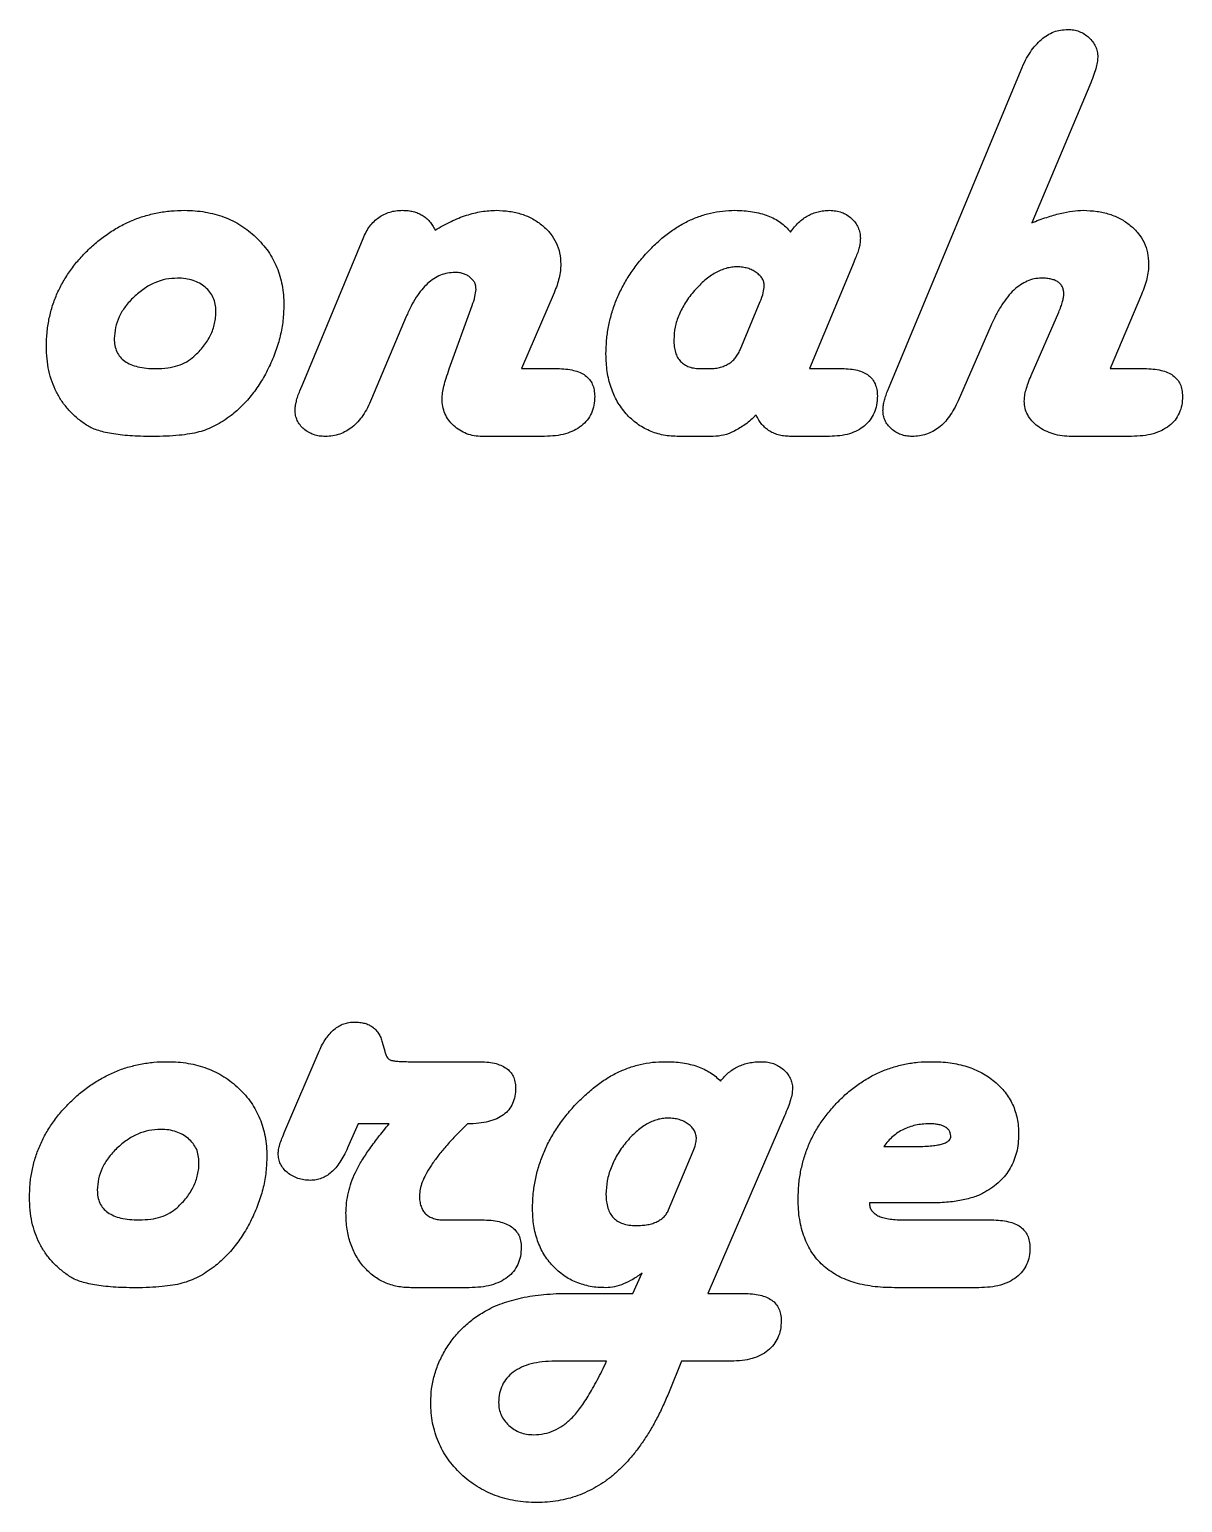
# Model space of a CAD drawing. Header units: millimetres. Extents: x -152 to 152, y -48 to 197.
# Drawn here: x -111.22 to -97.24, y 0.83 to 18.68 of the extents above; entities that cross this region are included whole.
import ezdxf

# ---------------------------------------------------------------- set-up
doc = ezdxf.new("R2010")
doc.units = ezdxf.units.MM

msp = doc.modelspace()

# ---------------------------------------------------------------- linework, layer by layer
at = {"color": 7, "linetype": 'Continuous', "lineweight": 25}
for p, q in [((-100.779, 14.394), (-99.199, 18.193)), ((-98.366, 18.007), (-99.07, 16.339)), ((-107.899, 14.397), (-107.172, 16.148)), ((-101.205, 15.915), (-101.244, 15.82)), ((-101.244, 15.82), (-101.765, 14.572)), ((-104.857, 15.491), (-105.254, 14.572)), ((-102.604, 14.799), (-102.36, 15.385)), ((-97.74, 15.468), (-98.12, 14.572)), ((-106.65, 15.202), (-107.069, 14.205)), ((-106.128, 14.569), (-105.851, 15.337)), ((-99.077, 14.488), (-98.743, 15.255)), ((-99.564, 15.092), (-99.962, 14.183)), ((-105.254, 14.572), (-104.821, 14.572)), ((-103.076, 14.572), (-102.985, 14.572)), ((-101.765, 14.572), (-101.367, 14.572)), ((-98.12, 14.572), (-97.705, 14.572)), ((-107.938, 14.302), (-107.899, 14.397)), ((-100.818, 14.299), (-100.779, 14.394)), ((-104.973, 13.75), (-105.727, 13.75)), ((-102.932, 13.75), (-103.343, 13.75)), ((-101.522, 13.75), (-101.985, 13.75)), ((-97.86, 13.75), (-98.586, 13.75)), ((-108.12, 5.333), (-107.704, 6.303)), ((-106.94, 6.409), (-106.91, 6.301)), ((-106.626, 6.174), (-105.781, 6.174)), ((-107.233, 5.421), (-107.36, 5.128)), ((-106.857, 5.421), (-107.233, 5.421)), ((-105.907, 5.421), (-105.945, 5.386)), ((-102.065, 5.516), (-102.995, 3.366)), ((-103.47, 4.379), (-103.171, 5.09)), ((-100.863, 5.147), (-100.465, 5.147)), ((-100.314, 4.462), (-101.037, 4.462)), ((-106.19, 4.257), (-105.734, 4.257)), ((-100.628, 4.257), (-99.555, 4.257)), ((-103.902, 3.366), (-103.789, 3.615)), ((-105.886, 3.435), (-106.594, 3.435)), ((-99.711, 3.435), (-100.733, 3.435)), ((-104.678, 3.366), (-103.902, 3.366)), ((-102.995, 3.366), (-102.562, 3.366)), ((-104.223, 2.544), (-104.848, 2.544)), ((-103.313, 2.544), (-103.464, 2.175)), ((-102.714, 2.544), (-103.313, 2.544))]:
    msp.add_line(p, q, dxfattribs=at)
for points, knots in [([(-99.199, 18.193), (-99.182, 18.232), (-99.149, 18.306), (-99.09, 18.406), (-99.026, 18.49), (-98.957, 18.56), (-98.883, 18.615), (-98.805, 18.654), (-98.72, 18.677), (-98.662, 18.68), (-98.633, 18.681)], [0, 0, 0, 0, 0.1589629, 0.3043863, 0.4368362, 0.5586564, 0.6722584, 0.7818097, 0.8892319, 1, 1, 1, 1]), ([(-98.633, 18.681), (-98.609, 18.68), (-98.562, 18.678), (-98.494, 18.659), (-98.431, 18.628), (-98.376, 18.584), (-98.329, 18.534), (-98.295, 18.476), (-98.273, 18.413), (-98.271, 18.369), (-98.27, 18.346)], [0, 0, 0, 0, 0.131411, 0.257001, 0.38368, 0.511842, 0.639047, 0.758995, 0.87637, 1, 1, 1, 1]), ([(-98.27, 18.346), (-98.272, 18.325), (-98.276, 18.277), (-98.293, 18.198), (-98.326, 18.107), (-98.352, 18.042), (-98.366, 18.007)], [0, 0, 0, 0, 0.182037, 0.407647, 0.678776, 1, 1, 1, 1]), ([(-111.01, 14.844), (-111.009, 14.898), (-111.006, 15.007), (-110.981, 15.166), (-110.943, 15.32), (-110.888, 15.468), (-110.818, 15.611), (-110.732, 15.747), (-110.631, 15.879), (-110.515, 16.002), (-110.389, 16.116), (-110.256, 16.216), (-110.116, 16.299), (-109.972, 16.37), (-109.821, 16.424), (-109.664, 16.461), (-109.503, 16.486), (-109.393, 16.488), (-109.337, 16.49)], [0, 0, 0, 0, 0.062987, 0.124928, 0.185572, 0.245691, 0.30657, 0.368298, 0.431636, 0.497398, 0.563211, 0.626955, 0.689303, 0.750551, 0.811688, 0.873432, 0.93578, 1, 1, 1, 1]), ([(-109.337, 16.49), (-109.294, 16.488), (-109.21, 16.486), (-109.087, 16.471), (-108.969, 16.445), (-108.858, 16.41), (-108.752, 16.365), (-108.652, 16.309), (-108.559, 16.242), (-108.471, 16.167), (-108.393, 16.083), (-108.322, 15.995), (-108.265, 15.899), (-108.215, 15.799), (-108.18, 15.692), (-108.152, 15.581), (-108.136, 15.464), (-108.134, 15.384), (-108.133, 15.343)], [0, 0, 0, 0, 0.069013, 0.135582, 0.199715, 0.262411, 0.323676, 0.384902, 0.446288, 0.508615, 0.570396, 0.630973, 0.690791, 0.750157, 0.810305, 0.871208, 0.934431, 1, 1, 1, 1]), ([(-107.172, 16.148), (-107.16, 16.175), (-107.136, 16.227), (-107.093, 16.298), (-107.041, 16.357), (-106.984, 16.405), (-106.92, 16.443), (-106.85, 16.47), (-106.774, 16.487), (-106.721, 16.489), (-106.694, 16.49)], [0, 0, 0, 0, 0.141688, 0.272574, 0.394499, 0.512913, 0.629748, 0.748357, 0.870282, 1, 1, 1, 1]), ([(-106.694, 16.49), (-106.671, 16.489), (-106.628, 16.488), (-106.566, 16.476), (-106.508, 16.458), (-106.456, 16.431), (-106.408, 16.398), (-106.365, 16.356), (-106.328, 16.307), (-106.308, 16.27), (-106.298, 16.251)], [0, 0, 0, 0, 0.135563, 0.264491, 0.386049, 0.506186, 0.623734, 0.742655, 0.86889, 1, 1, 1, 1]), ([(-106.298, 16.251), (-106.235, 16.288), (-106.114, 16.358), (-105.924, 16.432), (-105.741, 16.48), (-105.619, 16.487), (-105.559, 16.49)], [0, 0, 0, 0, 0.27807, 0.534394, 0.773003, 1, 1, 1, 1]), ([(-105.559, 16.49), (-105.505, 16.487), (-105.4, 16.483), (-105.25, 16.448), (-105.114, 16.39), (-104.997, 16.308), (-104.899, 16.212), (-104.828, 16.098), (-104.784, 15.972), (-104.779, 15.882), (-104.777, 15.837)], [0, 0, 0, 0, 0.143396, 0.276691, 0.40395, 0.529755, 0.651514, 0.765616, 0.879877, 1, 1, 1, 1]), ([(-104.229, 14.748), (-104.228, 14.804), (-104.225, 14.914), (-104.201, 15.077), (-104.164, 15.236), (-104.111, 15.39), (-104.043, 15.539), (-103.962, 15.684), (-103.863, 15.824), (-103.753, 15.958), (-103.632, 16.081), (-103.507, 16.191), (-103.376, 16.282), (-103.243, 16.359), (-103.104, 16.417), (-102.962, 16.459), (-102.816, 16.484), (-102.717, 16.488), (-102.668, 16.49)], [0, 0, 0, 0, 0.0648996, 0.1282599, 0.191466, 0.2542897, 0.3177154, 0.382102, 0.4480524, 0.5165377, 0.584429, 0.6486665, 0.7101226, 0.7698686, 0.8276063, 0.8848105, 0.9421353, 1, 1, 1, 1]), ([(-102.668, 16.49), (-102.63, 16.489), (-102.559, 16.487), (-102.454, 16.476), (-102.358, 16.453), (-102.268, 16.427), (-102.187, 16.389), (-102.114, 16.344), (-102.047, 16.29), (-102.011, 16.248), (-101.992, 16.226)], [0, 0, 0, 0, 0.148469, 0.287729, 0.419248, 0.543323, 0.66139, 0.775405, 0.88792, 1, 1, 1, 1]), ([(-101.992, 16.226), (-101.977, 16.247), (-101.947, 16.288), (-101.897, 16.342), (-101.842, 16.388), (-101.785, 16.426), (-101.723, 16.453), (-101.659, 16.475), (-101.59, 16.487), (-101.543, 16.489), (-101.519, 16.49)], [0, 0, 0, 0, 0.13787, 0.267826, 0.39149, 0.513356, 0.632002, 0.751776, 0.87289, 1, 1, 1, 1]), ([(-101.519, 16.49), (-101.494, 16.488), (-101.444, 16.486), (-101.373, 16.468), (-101.309, 16.435), (-101.253, 16.393), (-101.205, 16.342), (-101.172, 16.283), (-101.15, 16.218), (-101.148, 16.173), (-101.147, 16.149)], [0, 0, 0, 0, 0.135644, 0.265389, 0.388836, 0.515241, 0.639201, 0.757736, 0.875734, 1, 1, 1, 1]), ([(-99.07, 16.339), (-99.01, 16.362), (-98.896, 16.405), (-98.731, 16.452), (-98.583, 16.483), (-98.489, 16.487), (-98.445, 16.49)], [0, 0, 0, 0, 0.298069, 0.563268, 0.795791, 1, 1, 1, 1]), ([(-98.445, 16.49), (-98.389, 16.487), (-98.282, 16.483), (-98.13, 16.448), (-97.993, 16.391), (-97.875, 16.311), (-97.776, 16.214), (-97.705, 16.101), (-97.661, 15.975), (-97.656, 15.886), (-97.654, 15.84)], [0, 0, 0, 0, 0.145453, 0.279879, 0.406968, 0.532364, 0.652827, 0.766833, 0.880501, 1, 1, 1, 1]), ([(-101.147, 16.149), (-101.147, 16.132), (-101.149, 16.096), (-101.16, 16.039), (-101.179, 15.978), (-101.196, 15.936), (-101.205, 15.915)], [0, 0, 0, 0, 0.211809, 0.449345, 0.711305, 1, 1, 1, 1]), ([(-106.06, 15.736), (-106.09, 15.734), (-106.149, 15.731), (-106.236, 15.706), (-106.318, 15.663), (-106.394, 15.602), (-106.467, 15.527), (-106.532, 15.433), (-106.596, 15.325), (-106.631, 15.244), (-106.65, 15.202)], [0, 0, 0, 0, 0.105588, 0.210994, 0.318037, 0.431763, 0.554461, 0.68871, 0.836827, 1, 1, 1, 1]), ([(-105.804, 15.532), (-105.805, 15.545), (-105.806, 15.572), (-105.818, 15.611), (-105.841, 15.647), (-105.874, 15.677), (-105.912, 15.705), (-105.957, 15.722), (-106.007, 15.735), (-106.042, 15.736), (-106.06, 15.736)], [0, 0, 0, 0, 0.111377, 0.218574, 0.332864, 0.45478, 0.582844, 0.712531, 0.850727, 1, 1, 1, 1]), ([(-104.777, 15.837), (-104.778, 15.81), (-104.78, 15.754), (-104.797, 15.67), (-104.821, 15.58), (-104.845, 15.522), (-104.857, 15.491)], [0, 0, 0, 0, 0.225293, 0.465765, 0.723911, 1, 1, 1, 1]), ([(-102.639, 15.805), (-102.661, 15.804), (-102.706, 15.802), (-102.772, 15.788), (-102.838, 15.765), (-102.903, 15.733), (-102.968, 15.692), (-103.033, 15.643), (-103.096, 15.583), (-103.178, 15.496), (-103.267, 15.378), (-103.347, 15.229), (-103.397, 15.076), (-103.404, 14.972), (-103.407, 14.921)], [0, 0, 0, 0, 0.052309, 0.105644, 0.159961, 0.216069, 0.276577, 0.340232, 0.408142, 0.480813, 0.623943, 0.755386, 0.878942, 1, 1, 1, 1]), ([(-102.311, 15.578), (-102.313, 15.592), (-102.316, 15.622), (-102.333, 15.666), (-102.366, 15.703), (-102.408, 15.738), (-102.457, 15.768), (-102.514, 15.789), (-102.575, 15.802), (-102.617, 15.804), (-102.639, 15.805)], [0, 0, 0, 0, 0.101323, 0.204401, 0.315545, 0.440469, 0.574244, 0.710477, 0.85052, 1, 1, 1, 1]), ([(-97.654, 15.84), (-97.655, 15.811), (-97.657, 15.751), (-97.674, 15.659), (-97.702, 15.564), (-97.727, 15.5), (-97.74, 15.468)], [0, 0, 0, 0, 0.228443, 0.468457, 0.726286, 1, 1, 1, 1]), ([(-109.421, 15.668), (-109.468, 15.665), (-109.563, 15.66), (-109.701, 15.615), (-109.832, 15.541), (-109.951, 15.442), (-110.056, 15.329), (-110.131, 15.203), (-110.179, 15.071), (-110.185, 14.98), (-110.188, 14.935)], [0, 0, 0, 0, 0.121989, 0.244448, 0.37085, 0.507454, 0.642262, 0.765606, 0.883404, 1, 1, 1, 1]), ([(-108.955, 15.27), (-108.957, 15.298), (-108.96, 15.353), (-108.984, 15.432), (-109.026, 15.501), (-109.084, 15.56), (-109.153, 15.608), (-109.234, 15.643), (-109.324, 15.665), (-109.388, 15.667), (-109.421, 15.668)], [0, 0, 0, 0, 0.123692, 0.240969, 0.355578, 0.47456, 0.597711, 0.721873, 0.856382, 1, 1, 1, 1]), ([(-105.851, 15.337), (-105.838, 15.373), (-105.815, 15.436), (-105.808, 15.503), (-105.804, 15.532)], [0, 0, 0, 0, 0.569242, 1, 1, 1, 1]), ([(-102.36, 15.385), (-102.346, 15.42), (-102.32, 15.482), (-102.314, 15.549), (-102.311, 15.578)], [0, 0, 0, 0, 0.56228, 1, 1, 1, 1]), ([(-98.952, 15.668), (-98.982, 15.666), (-99.042, 15.663), (-99.128, 15.633), (-99.211, 15.587), (-99.29, 15.524), (-99.365, 15.441), (-99.436, 15.341), (-99.504, 15.223), (-99.543, 15.137), (-99.564, 15.092)], [0, 0, 0, 0, 0.1003459, 0.2015755, 0.3060714, 0.4182728, 0.5426148, 0.680551, 0.8320564, 1, 1, 1, 1]), ([(-98.681, 15.475), (-98.682, 15.49), (-98.683, 15.519), (-98.696, 15.56), (-98.718, 15.594), (-98.749, 15.622), (-98.788, 15.643), (-98.835, 15.658), (-98.891, 15.666), (-98.931, 15.667), (-98.952, 15.668)], [0, 0, 0, 0, 0.119563, 0.229795, 0.334343, 0.438622, 0.55533, 0.683485, 0.832583, 1, 1, 1, 1]), ([(-98.743, 15.255), (-98.734, 15.277), (-98.717, 15.32), (-98.696, 15.379), (-98.685, 15.43), (-98.682, 15.461), (-98.681, 15.475)], [0, 0, 0, 0, 0.319428, 0.594347, 0.817739, 1, 1, 1, 1]), ([(-109.222, 14.719), (-109.2, 14.739), (-109.159, 14.779), (-109.105, 14.843), (-109.058, 14.908), (-109.02, 14.976), (-108.991, 15.046), (-108.971, 15.119), (-108.957, 15.194), (-108.956, 15.244), (-108.955, 15.27)], [0, 0, 0, 0, 0.138087, 0.271804, 0.398534, 0.520913, 0.64043, 0.760321, 0.879246, 1, 1, 1, 1]), ([(-108.133, 15.343), (-108.135, 15.28), (-108.139, 15.154), (-108.174, 14.966), (-108.23, 14.778), (-108.308, 14.595), (-108.401, 14.42), (-108.511, 14.262), (-108.633, 14.121), (-108.726, 14.042), (-108.772, 14.003)], [0, 0, 0, 0, 0.123163, 0.247332, 0.374212, 0.506045, 0.63641, 0.761416, 0.882218, 1, 1, 1, 1]), ([(-110.524, 13.887), (-110.563, 13.914), (-110.639, 13.969), (-110.738, 14.066), (-110.823, 14.171), (-110.891, 14.288), (-110.945, 14.413), (-110.983, 14.548), (-111.006, 14.693), (-111.008, 14.792), (-111.01, 14.844)], [0, 0, 0, 0, 0.126742, 0.250255, 0.369792, 0.488296, 0.60885, 0.733914, 0.863361, 1, 1, 1, 1]), ([(-110.188, 14.935), (-110.187, 14.906), (-110.185, 14.852), (-110.159, 14.776), (-110.119, 14.71), (-110.06, 14.659), (-109.987, 14.619), (-109.898, 14.591), (-109.794, 14.574), (-109.719, 14.573), (-109.68, 14.572)], [0, 0, 0, 0, 0.119601, 0.229283, 0.334305, 0.440006, 0.555427, 0.684184, 0.832439, 1, 1, 1, 1]), ([(-103.407, 14.921), (-103.406, 14.893), (-103.404, 14.842), (-103.39, 14.77), (-103.364, 14.708), (-103.326, 14.658), (-103.278, 14.619), (-103.22, 14.59), (-103.151, 14.574), (-103.102, 14.573), (-103.076, 14.572)], [0, 0, 0, 0, 0.147962, 0.280931, 0.39929, 0.508857, 0.619299, 0.733982, 0.859791, 1, 1, 1, 1]), ([(-109.68, 14.572), (-109.633, 14.573), (-109.544, 14.577), (-109.419, 14.605), (-109.309, 14.65), (-109.25, 14.697), (-109.222, 14.719)], [0, 0, 0, 0, 0.285726, 0.54228, 0.777145, 1, 1, 1, 1]), ([(-103.343, 13.75), (-103.375, 13.751), (-103.439, 13.752), (-103.532, 13.765), (-103.62, 13.786), (-103.703, 13.818), (-103.781, 13.856), (-103.855, 13.904), (-103.923, 13.961), (-103.987, 14.025), (-104.043, 14.097), (-104.094, 14.174), (-104.135, 14.257), (-104.17, 14.345), (-104.196, 14.438), (-104.216, 14.537), (-104.226, 14.641), (-104.228, 14.712), (-104.229, 14.748)], [0, 0, 0, 0, 0.06493, 0.126827, 0.186993, 0.245644, 0.303664, 0.361399, 0.420633, 0.480616, 0.541512, 0.602803, 0.66433, 0.727075, 0.7916, 0.857725, 0.927236, 1, 1, 1, 1]), ([(-102.985, 14.572), (-102.963, 14.572), (-102.918, 14.573), (-102.855, 14.584), (-102.798, 14.602), (-102.746, 14.627), (-102.701, 14.659), (-102.662, 14.698), (-102.629, 14.745), (-102.613, 14.781), (-102.604, 14.799)], [0, 0, 0, 0, 0.144708, 0.279865, 0.405577, 0.523759, 0.640334, 0.755322, 0.873741, 1, 1, 1, 1]), ([(-106.215, 14.209), (-106.214, 14.232), (-106.211, 14.282), (-106.192, 14.364), (-106.166, 14.462), (-106.141, 14.531), (-106.128, 14.569)], [0, 0, 0, 0, 0.182015, 0.408517, 0.680313, 1, 1, 1, 1]), ([(-104.821, 14.572), (-104.785, 14.571), (-104.718, 14.569), (-104.625, 14.553), (-104.545, 14.528), (-104.479, 14.492), (-104.428, 14.442), (-104.392, 14.383), (-104.37, 14.312), (-104.367, 14.262), (-104.366, 14.236)], [0, 0, 0, 0, 0.166515, 0.311699, 0.439497, 0.554188, 0.661208, 0.766456, 0.876383, 1, 1, 1, 1]), ([(-101.367, 14.572), (-101.334, 14.571), (-101.272, 14.569), (-101.183, 14.555), (-101.109, 14.528), (-101.046, 14.493), (-100.999, 14.444), (-100.965, 14.385), (-100.944, 14.316), (-100.942, 14.266), (-100.941, 14.24)], [0, 0, 0, 0, 0.161777, 0.304562, 0.432041, 0.544948, 0.651814, 0.758468, 0.872769, 1, 1, 1, 1]), ([(-99.161, 14.177), (-99.159, 14.199), (-99.157, 14.246), (-99.139, 14.319), (-99.113, 14.402), (-99.09, 14.458), (-99.077, 14.488)], [0, 0, 0, 0, 0.201953, 0.434946, 0.697925, 1, 1, 1, 1]), ([(-97.705, 14.572), (-97.669, 14.571), (-97.601, 14.569), (-97.506, 14.553), (-97.425, 14.528), (-97.358, 14.492), (-97.306, 14.442), (-97.268, 14.383), (-97.247, 14.312), (-97.244, 14.262), (-97.243, 14.236)], [0, 0, 0, 0, 0.166504, 0.31349, 0.441582, 0.556569, 0.663709, 0.768778, 0.877612, 1, 1, 1, 1]), ([(-107.996, 14.067), (-107.996, 14.084), (-107.995, 14.12), (-107.981, 14.177), (-107.965, 14.239), (-107.947, 14.28), (-107.938, 14.302)], [0, 0, 0, 0, 0.2110211, 0.4485256, 0.7082914, 1, 1, 1, 1]), ([(-100.873, 14.064), (-100.872, 14.082), (-100.871, 14.118), (-100.859, 14.175), (-100.842, 14.236), (-100.826, 14.277), (-100.818, 14.299)], [0, 0, 0, 0, 0.21713, 0.451338, 0.71319, 1, 1, 1, 1]), ([(-107.069, 14.205), (-107.085, 14.169), (-107.116, 14.1), (-107.172, 14.007), (-107.233, 13.927), (-107.301, 13.862), (-107.375, 13.812), (-107.455, 13.776), (-107.541, 13.754), (-107.6, 13.751), (-107.63, 13.75)], [0, 0, 0, 0, 0.1535675, 0.293243, 0.4219649, 0.5428794, 0.6569804, 0.7695904, 0.8828502, 1, 1, 1, 1]), ([(-105.727, 13.75), (-105.761, 13.751), (-105.825, 13.755), (-105.918, 13.78), (-106.002, 13.822), (-106.077, 13.878), (-106.138, 13.947), (-106.183, 14.027), (-106.211, 14.115), (-106.214, 14.177), (-106.215, 14.209)], [0, 0, 0, 0, 0.13365, 0.25973, 0.382673, 0.508387, 0.63217, 0.752049, 0.872056, 1, 1, 1, 1]), ([(-104.366, 14.236), (-104.367, 14.199), (-104.37, 14.13), (-104.403, 14.032), (-104.454, 13.946), (-104.526, 13.874), (-104.617, 13.819), (-104.722, 13.777), (-104.843, 13.755), (-104.928, 13.752), (-104.973, 13.75)], [0, 0, 0, 0, 0.1236592, 0.2378128, 0.3488692, 0.4626966, 0.5821408, 0.7080526, 0.8472485, 1, 1, 1, 1]), ([(-100.941, 14.24), (-100.943, 14.203), (-100.946, 14.133), (-100.976, 14.034), (-101.027, 13.949), (-101.095, 13.876), (-101.181, 13.819), (-101.282, 13.777), (-101.398, 13.755), (-101.48, 13.752), (-101.522, 13.75)], [0, 0, 0, 0, 0.127508, 0.244515, 0.357277, 0.471798, 0.59026, 0.714211, 0.850239, 1, 1, 1, 1]), ([(-99.962, 14.183), (-99.978, 14.149), (-100.009, 14.083), (-100.065, 13.995), (-100.126, 13.919), (-100.193, 13.857), (-100.267, 13.809), (-100.346, 13.774), (-100.432, 13.753), (-100.491, 13.751), (-100.521, 13.75)], [0, 0, 0, 0, 0.150621, 0.288604, 0.416888, 0.536571, 0.651669, 0.76624, 0.880325, 1, 1, 1, 1]), ([(-98.586, 13.75), (-98.625, 13.751), (-98.701, 13.754), (-98.81, 13.778), (-98.909, 13.816), (-98.996, 13.869), (-99.068, 13.934), (-99.121, 14.008), (-99.154, 14.09), (-99.158, 14.148), (-99.161, 14.177)], [0, 0, 0, 0, 0.147315, 0.286732, 0.418722, 0.548257, 0.670464, 0.782726, 0.889923, 1, 1, 1, 1]), ([(-97.243, 14.236), (-97.244, 14.199), (-97.247, 14.13), (-97.28, 14.032), (-97.331, 13.945), (-97.404, 13.874), (-97.496, 13.819), (-97.603, 13.777), (-97.727, 13.755), (-97.814, 13.752), (-97.86, 13.75)], [0, 0, 0, 0, 0.122261, 0.235124, 0.344925, 0.458322, 0.577439, 0.704173, 0.844162, 1, 1, 1, 1]), ([(-108.772, 14.003), (-108.803, 13.981), (-108.865, 13.936), (-108.962, 13.88), (-109.061, 13.836), (-109.163, 13.801), (-109.278, 13.778), (-109.409, 13.762), (-109.561, 13.751), (-109.668, 13.75), (-109.726, 13.75)], [0, 0, 0, 0, 0.115157, 0.22551, 0.332445, 0.436522, 0.548342, 0.680029, 0.830101, 1, 1, 1, 1]), ([(-107.63, 13.75), (-107.655, 13.751), (-107.703, 13.752), (-107.772, 13.77), (-107.835, 13.8), (-107.891, 13.838), (-107.938, 13.887), (-107.971, 13.942), (-107.993, 14.003), (-107.995, 14.045), (-107.996, 14.067)], [0, 0, 0, 0, 0.13748, 0.266651, 0.393789, 0.52224, 0.645929, 0.764533, 0.88017, 1, 1, 1, 1]), ([(-102.408, 14.009), (-102.451, 13.969), (-102.533, 13.895), (-102.667, 13.815), (-102.799, 13.759), (-102.889, 13.753), (-102.932, 13.75)], [0, 0, 0, 0, 0.293089, 0.552243, 0.783735, 1, 1, 1, 1]), ([(-101.985, 13.75), (-102.01, 13.751), (-102.058, 13.752), (-102.126, 13.764), (-102.189, 13.784), (-102.246, 13.813), (-102.296, 13.851), (-102.341, 13.895), (-102.379, 13.948), (-102.398, 13.988), (-102.408, 14.009)], [0, 0, 0, 0, 0.14195, 0.271427, 0.394992, 0.515415, 0.631222, 0.748612, 0.870523, 1, 1, 1, 1]), ([(-100.521, 13.75), (-100.544, 13.751), (-100.591, 13.752), (-100.656, 13.772), (-100.717, 13.799), (-100.771, 13.84), (-100.816, 13.888), (-100.849, 13.942), (-100.869, 14.002), (-100.872, 14.043), (-100.873, 14.064)], [0, 0, 0, 0, 0.135085, 0.262358, 0.388366, 0.518167, 0.643794, 0.762797, 0.878966, 1, 1, 1, 1]), ([(-109.726, 13.75), (-109.773, 13.75), (-109.864, 13.751), (-109.994, 13.757), (-110.112, 13.768), (-110.218, 13.783), (-110.312, 13.801), (-110.394, 13.825), (-110.464, 13.852), (-110.505, 13.876), (-110.524, 13.887)], [0, 0, 0, 0, 0.173802, 0.332099, 0.476421, 0.607065, 0.72443, 0.827811, 0.919284, 1, 1, 1, 1]), ([(-107.704, 6.303), (-107.691, 6.331), (-107.667, 6.384), (-107.623, 6.456), (-107.575, 6.517), (-107.523, 6.567), (-107.467, 6.606), (-107.407, 6.635), (-107.343, 6.651), (-107.298, 6.653), (-107.276, 6.654)], [0, 0, 0, 0, 0.155195, 0.297894, 0.428403, 0.549181, 0.664078, 0.774596, 0.88519, 1, 1, 1, 1]), ([(-107.276, 6.654), (-107.254, 6.653), (-107.213, 6.651), (-107.153, 6.641), (-107.101, 6.622), (-107.055, 6.594), (-107.015, 6.559), (-106.983, 6.516), (-106.957, 6.466), (-106.946, 6.428), (-106.94, 6.409)], [0, 0, 0, 0, 0.144143, 0.273636, 0.396724, 0.511974, 0.625547, 0.743444, 0.865784, 1, 1, 1, 1]), ([(-106.91, 6.301), (-106.906, 6.288), (-106.9, 6.264), (-106.885, 6.233), (-106.867, 6.21), (-106.843, 6.192), (-106.809, 6.185), (-106.762, 6.179), (-106.699, 6.175), (-106.652, 6.175), (-106.626, 6.174)], [0, 0, 0, 0, 0.11575, 0.212011, 0.295091, 0.367663, 0.460167, 0.59367, 0.775508, 1, 1, 1, 1]), ([(-111.215, 4.529), (-111.214, 4.583), (-111.211, 4.692), (-111.187, 4.851), (-111.149, 5.005), (-111.093, 5.153), (-111.024, 5.296), (-110.937, 5.432), (-110.836, 5.564), (-110.72, 5.687), (-110.594, 5.801), (-110.461, 5.901), (-110.321, 5.984), (-110.177, 6.055), (-110.027, 6.109), (-109.87, 6.145), (-109.708, 6.171), (-109.598, 6.173), (-109.543, 6.174)], [0, 0, 0, 0, 0.0629874, 0.1249282, 0.1855722, 0.245691, 0.3065702, 0.3682977, 0.4316358, 0.4973976, 0.5632107, 0.6269548, 0.6893025, 0.7505514, 0.8116884, 0.8734324, 0.9357801, 1, 1, 1, 1]), ([(-109.543, 6.174), (-109.5, 6.173), (-109.416, 6.171), (-109.292, 6.156), (-109.175, 6.13), (-109.063, 6.095), (-108.957, 6.05), (-108.857, 5.994), (-108.764, 5.927), (-108.677, 5.852), (-108.598, 5.768), (-108.527, 5.68), (-108.47, 5.584), (-108.421, 5.484), (-108.385, 5.377), (-108.358, 5.266), (-108.342, 5.149), (-108.34, 5.069), (-108.339, 5.028)], [0, 0, 0, 0, 0.069013, 0.135582, 0.199715, 0.262411, 0.323676, 0.384902, 0.446288, 0.508615, 0.570396, 0.630973, 0.690791, 0.750157, 0.810305, 0.871208, 0.934431, 1, 1, 1, 1]), ([(-105.781, 6.174), (-105.745, 6.173), (-105.678, 6.171), (-105.584, 6.159), (-105.505, 6.133), (-105.438, 6.099), (-105.388, 6.053), (-105.35, 5.997), (-105.329, 5.93), (-105.326, 5.882), (-105.325, 5.858)], [0, 0, 0, 0, 0.170094, 0.317853, 0.450012, 0.565532, 0.67135, 0.773124, 0.88218, 1, 1, 1, 1]), ([(-105.119, 4.388), (-105.118, 4.445), (-105.115, 4.557), (-105.091, 4.723), (-105.053, 4.885), (-104.997, 5.041), (-104.929, 5.196), (-104.842, 5.343), (-104.742, 5.488), (-104.627, 5.626), (-104.502, 5.752), (-104.373, 5.866), (-104.239, 5.961), (-104.102, 6.04), (-103.96, 6.1), (-103.815, 6.143), (-103.666, 6.17), (-103.565, 6.173), (-103.514, 6.174)], [0, 0, 0, 0, 0.06409, 0.127531, 0.190042, 0.252712, 0.3162, 0.380839, 0.447501, 0.51599, 0.58419, 0.649111, 0.710728, 0.77044, 0.828546, 0.885604, 0.942365, 1, 1, 1, 1]), ([(-103.514, 6.174), (-103.478, 6.174), (-103.407, 6.173), (-103.305, 6.161), (-103.209, 6.143), (-103.121, 6.118), (-103.04, 6.084), (-102.966, 6.044), (-102.898, 5.995), (-102.859, 5.957), (-102.84, 5.938)], [0, 0, 0, 0, 0.148604, 0.287875, 0.419827, 0.544251, 0.662434, 0.777147, 0.888712, 1, 1, 1, 1]), ([(-102.84, 5.938), (-102.825, 5.957), (-102.796, 5.994), (-102.745, 6.043), (-102.689, 6.083), (-102.629, 6.117), (-102.564, 6.143), (-102.495, 6.16), (-102.421, 6.173), (-102.37, 6.174), (-102.344, 6.174)], [0, 0, 0, 0, 0.126398, 0.248287, 0.368932, 0.487197, 0.608249, 0.734104, 0.863139, 1, 1, 1, 1]), ([(-102.344, 6.174), (-102.319, 6.173), (-102.27, 6.17), (-102.199, 6.154), (-102.136, 6.121), (-102.078, 6.08), (-102.03, 6.031), (-101.995, 5.974), (-101.972, 5.913), (-101.97, 5.869), (-101.969, 5.847)], [0, 0, 0, 0, 0.136017, 0.265614, 0.39289, 0.521849, 0.647823, 0.764386, 0.881334, 1, 1, 1, 1]), ([(-101.9, 4.511), (-101.899, 4.567), (-101.896, 4.677), (-101.873, 4.839), (-101.835, 4.994), (-101.784, 5.145), (-101.716, 5.289), (-101.634, 5.427), (-101.536, 5.558), (-101.426, 5.684), (-101.305, 5.799), (-101.176, 5.898), (-101.043, 5.984), (-100.903, 6.054), (-100.757, 6.107), (-100.606, 6.146), (-100.449, 6.171), (-100.342, 6.173), (-100.288, 6.174)], [0, 0, 0, 0, 0.065025, 0.128095, 0.190208, 0.251836, 0.313494, 0.375481, 0.439192, 0.504689, 0.570079, 0.633297, 0.69452, 0.755043, 0.81538, 0.875573, 0.937055, 1, 1, 1, 1]), ([(-100.288, 6.174), (-100.25, 6.173), (-100.173, 6.172), (-100.062, 6.162), (-99.957, 6.142), (-99.857, 6.117), (-99.764, 6.082), (-99.676, 6.04), (-99.594, 5.991), (-99.52, 5.934), (-99.451, 5.873), (-99.392, 5.804), (-99.341, 5.732), (-99.3, 5.654), (-99.268, 5.572), (-99.246, 5.484), (-99.231, 5.392), (-99.23, 5.329), (-99.229, 5.297)], [0, 0, 0, 0, 0.0754866, 0.1477941, 0.2167517, 0.2825532, 0.3467072, 0.4095487, 0.4710303, 0.5317948, 0.59157, 0.6494481, 0.7066561, 0.7629995, 0.8195465, 0.8774577, 0.937652, 1, 1, 1, 1]), ([(-105.325, 5.858), (-105.326, 5.823), (-105.328, 5.758), (-105.358, 5.667), (-105.403, 5.588), (-105.47, 5.527), (-105.554, 5.477), (-105.656, 5.446), (-105.776, 5.423), (-105.861, 5.422), (-105.907, 5.421)], [0, 0, 0, 0, 0.124324, 0.235342, 0.341804, 0.44861, 0.562597, 0.690337, 0.834626, 1, 1, 1, 1]), ([(-101.969, 5.847), (-101.97, 5.827), (-101.974, 5.781), (-101.993, 5.705), (-102.025, 5.615), (-102.051, 5.551), (-102.065, 5.516)], [0, 0, 0, 0, 0.177193, 0.399184, 0.673916, 1, 1, 1, 1]), ([(-107.38, 4.337), (-107.378, 4.379), (-107.375, 4.464), (-107.353, 4.589), (-107.317, 4.713), (-107.265, 4.836), (-107.195, 4.966), (-107.102, 5.107), (-106.989, 5.26), (-106.903, 5.365), (-106.857, 5.421)], [0, 0, 0, 0, 0.102846, 0.206118, 0.309375, 0.415856, 0.533415, 0.669282, 0.824852, 1, 1, 1, 1]), ([(-105.945, 5.386), (-105.987, 5.343), (-106.069, 5.26), (-106.18, 5.137), (-106.274, 5.02), (-106.352, 4.913), (-106.412, 4.812), (-106.455, 4.719), (-106.484, 4.633), (-106.487, 4.577), (-106.489, 4.551)], [0, 0, 0, 0, 0.17947, 0.343533, 0.489576, 0.620195, 0.734882, 0.835719, 0.922666, 1, 1, 1, 1]), ([(-103.478, 5.49), (-103.5, 5.489), (-103.544, 5.487), (-103.611, 5.472), (-103.676, 5.449), (-103.74, 5.416), (-103.804, 5.375), (-103.866, 5.322), (-103.929, 5.262), (-104.008, 5.171), (-104.096, 5.049), (-104.171, 4.892), (-104.221, 4.731), (-104.226, 4.621), (-104.229, 4.566)], [0, 0, 0, 0, 0.051359, 0.102917, 0.156523, 0.211238, 0.270395, 0.33263, 0.399277, 0.470744, 0.612488, 0.745589, 0.872993, 1, 1, 1, 1]), ([(-103.133, 5.238), (-103.134, 5.255), (-103.137, 5.29), (-103.156, 5.339), (-103.189, 5.382), (-103.231, 5.42), (-103.283, 5.451), (-103.342, 5.473), (-103.408, 5.488), (-103.454, 5.489), (-103.478, 5.49)], [0, 0, 0, 0, 0.109354, 0.218099, 0.327966, 0.44962, 0.576396, 0.709485, 0.848269, 1, 1, 1, 1]), ([(-100.313, 5.421), (-100.341, 5.42), (-100.397, 5.419), (-100.477, 5.405), (-100.554, 5.384), (-100.625, 5.354), (-100.693, 5.316), (-100.754, 5.267), (-100.813, 5.212), (-100.846, 5.169), (-100.863, 5.147)], [0, 0, 0, 0, 0.132384, 0.259501, 0.382952, 0.502939, 0.624376, 0.744888, 0.870352, 1, 1, 1, 1]), ([(-100.051, 5.276), (-100.052, 5.287), (-100.056, 5.31), (-100.07, 5.341), (-100.094, 5.366), (-100.123, 5.387), (-100.16, 5.402), (-100.205, 5.414), (-100.257, 5.42), (-100.293, 5.421), (-100.313, 5.421)], [0, 0, 0, 0, 0.104818, 0.204206, 0.304476, 0.410767, 0.530408, 0.667075, 0.822812, 1, 1, 1, 1]), ([(-109.626, 5.353), (-109.673, 5.35), (-109.768, 5.345), (-109.907, 5.3), (-110.038, 5.226), (-110.157, 5.127), (-110.261, 5.014), (-110.336, 4.888), (-110.385, 4.756), (-110.391, 4.665), (-110.393, 4.619)], [0, 0, 0, 0, 0.121989, 0.244448, 0.37085, 0.507454, 0.642262, 0.765606, 0.883404, 1, 1, 1, 1]), ([(-109.161, 4.954), (-109.162, 4.983), (-109.166, 5.038), (-109.189, 5.117), (-109.232, 5.186), (-109.289, 5.245), (-109.358, 5.293), (-109.439, 5.328), (-109.529, 5.35), (-109.593, 5.352), (-109.626, 5.353)], [0, 0, 0, 0, 0.123692, 0.240969, 0.355578, 0.47456, 0.597711, 0.721873, 0.856382, 1, 1, 1, 1]), ([(-108.202, 5.063), (-108.2, 5.078), (-108.197, 5.115), (-108.181, 5.176), (-108.154, 5.25), (-108.132, 5.304), (-108.12, 5.333)], [0, 0, 0, 0, 0.166885, 0.388079, 0.663391, 1, 1, 1, 1]), ([(-103.171, 5.09), (-103.16, 5.117), (-103.141, 5.165), (-103.135, 5.216), (-103.133, 5.238)], [0, 0, 0, 0, 0.568602, 1, 1, 1, 1]), ([(-100.465, 5.147), (-100.432, 5.147), (-100.37, 5.148), (-100.284, 5.155), (-100.212, 5.163), (-100.153, 5.177), (-100.107, 5.195), (-100.073, 5.216), (-100.052, 5.244), (-100.051, 5.265), (-100.051, 5.276)], [0, 0, 0, 0, 0.213137, 0.396953, 0.554117, 0.681381, 0.785198, 0.869103, 0.935193, 1, 1, 1, 1]), ([(-99.229, 5.297), (-99.23, 5.259), (-99.233, 5.184), (-99.252, 5.075), (-99.284, 4.975), (-99.329, 4.882), (-99.387, 4.797), (-99.458, 4.72), (-99.542, 4.65), (-99.605, 4.612), (-99.638, 4.593)], [0, 0, 0, 0, 0.133647, 0.261587, 0.383451, 0.50114, 0.620476, 0.742282, 0.867146, 1, 1, 1, 1]), ([(-108.339, 5.028), (-108.341, 4.965), (-108.345, 4.839), (-108.379, 4.65), (-108.436, 4.463), (-108.513, 4.28), (-108.607, 4.105), (-108.717, 3.947), (-108.838, 3.806), (-108.931, 3.727), (-108.977, 3.688)], [0, 0, 0, 0, 0.1231629, 0.2473322, 0.374212, 0.5060446, 0.6364102, 0.761416, 0.8822179, 1, 1, 1, 1]), ([(-107.809, 4.736), (-107.836, 4.737), (-107.888, 4.738), (-107.962, 4.758), (-108.03, 4.787), (-108.09, 4.827), (-108.139, 4.877), (-108.176, 4.933), (-108.197, 4.997), (-108.2, 5.04), (-108.202, 5.063)], [0, 0, 0, 0, 0.141461, 0.2752, 0.402466, 0.529829, 0.653597, 0.769502, 0.882577, 1, 1, 1, 1]), ([(-107.36, 5.128), (-107.375, 5.097), (-107.402, 5.038), (-107.451, 4.958), (-107.501, 4.889), (-107.556, 4.835), (-107.613, 4.789), (-107.676, 4.759), (-107.741, 4.74), (-107.786, 4.737), (-107.809, 4.736)], [0, 0, 0, 0, 0.162218, 0.309013, 0.442235, 0.564481, 0.679399, 0.787037, 0.892736, 1, 1, 1, 1]), ([(-109.427, 4.404), (-109.406, 4.424), (-109.364, 4.464), (-109.31, 4.528), (-109.264, 4.593), (-109.226, 4.661), (-109.196, 4.731), (-109.177, 4.804), (-109.163, 4.879), (-109.161, 4.929), (-109.161, 4.954)], [0, 0, 0, 0, 0.138087, 0.271804, 0.398534, 0.520913, 0.64043, 0.760321, 0.879246, 1, 1, 1, 1]), ([(-110.729, 3.572), (-110.768, 3.599), (-110.844, 3.654), (-110.943, 3.751), (-111.028, 3.856), (-111.096, 3.973), (-111.15, 4.098), (-111.188, 4.233), (-111.211, 4.378), (-111.214, 4.477), (-111.215, 4.529)], [0, 0, 0, 0, 0.1267417, 0.250255, 0.3697922, 0.4882964, 0.6088503, 0.7339136, 0.8633609, 1, 1, 1, 1]), ([(-110.393, 4.619), (-110.392, 4.591), (-110.39, 4.537), (-110.364, 4.461), (-110.325, 4.395), (-110.266, 4.344), (-110.192, 4.304), (-110.104, 4.276), (-109.999, 4.259), (-109.925, 4.258), (-109.885, 4.257)], [0, 0, 0, 0, 0.119601, 0.229283, 0.334305, 0.440006, 0.555427, 0.684184, 0.832439, 1, 1, 1, 1]), ([(-106.489, 4.551), (-106.489, 4.528), (-106.488, 4.484), (-106.472, 4.424), (-106.451, 4.371), (-106.416, 4.329), (-106.372, 4.296), (-106.319, 4.273), (-106.257, 4.258), (-106.213, 4.257), (-106.19, 4.257)], [0, 0, 0, 0, 0.1425606, 0.2708897, 0.3873677, 0.4963938, 0.605782, 0.7251933, 0.8530015, 1, 1, 1, 1]), ([(-104.229, 4.566), (-104.228, 4.536), (-104.227, 4.481), (-104.209, 4.402), (-104.181, 4.336), (-104.141, 4.281), (-104.088, 4.239), (-104.024, 4.209), (-103.948, 4.192), (-103.894, 4.189), (-103.866, 4.188)], [0, 0, 0, 0, 0.148312, 0.278127, 0.397112, 0.508058, 0.615862, 0.732347, 0.858685, 1, 1, 1, 1]), ([(-100.733, 3.435), (-100.779, 3.436), (-100.869, 3.437), (-100.999, 3.45), (-101.121, 3.471), (-101.235, 3.501), (-101.34, 3.539), (-101.437, 3.586), (-101.524, 3.643), (-101.604, 3.707), (-101.674, 3.78), (-101.736, 3.861), (-101.786, 3.951), (-101.827, 4.048), (-101.861, 4.152), (-101.884, 4.265), (-101.898, 4.385), (-101.9, 4.469), (-101.9, 4.511)], [0, 0, 0, 0, 0.076694, 0.148395, 0.216645, 0.280725, 0.342289, 0.401363, 0.458122, 0.514299, 0.56977, 0.625318, 0.681564, 0.739403, 0.799452, 0.862712, 0.929199, 1, 1, 1, 1]), ([(-99.638, 4.593), (-99.658, 4.582), (-99.698, 4.559), (-99.767, 4.535), (-99.841, 4.512), (-99.922, 4.495), (-100.01, 4.479), (-100.105, 4.47), (-100.207, 4.463), (-100.278, 4.462), (-100.314, 4.462)], [0, 0, 0, 0, 0.096971, 0.200636, 0.311541, 0.431292, 0.559206, 0.696757, 0.843127, 1, 1, 1, 1]), ([(-109.885, 4.257), (-109.838, 4.258), (-109.749, 4.262), (-109.624, 4.29), (-109.515, 4.335), (-109.456, 4.382), (-109.427, 4.404)], [0, 0, 0, 0, 0.285726, 0.54228, 0.777145, 1, 1, 1, 1]), ([(-106.594, 3.435), (-106.622, 3.436), (-106.678, 3.437), (-106.759, 3.45), (-106.836, 3.468), (-106.909, 3.497), (-106.979, 3.531), (-107.043, 3.575), (-107.105, 3.626), (-107.162, 3.685), (-107.213, 3.75), (-107.258, 3.819), (-107.295, 3.895), (-107.327, 3.974), (-107.35, 4.059), (-107.367, 4.147), (-107.378, 4.241), (-107.379, 4.304), (-107.38, 4.337)], [0, 0, 0, 0, 0.06307, 0.12351, 0.182685, 0.240732, 0.297785, 0.356388, 0.415293, 0.476194, 0.538084, 0.599789, 0.66219, 0.725562, 0.790181, 0.857578, 0.927403, 1, 1, 1, 1]), ([(-104.23, 3.435), (-104.263, 3.436), (-104.326, 3.437), (-104.419, 3.449), (-104.506, 3.471), (-104.589, 3.5), (-104.669, 3.536), (-104.741, 3.583), (-104.811, 3.636), (-104.874, 3.698), (-104.932, 3.767), (-104.983, 3.84), (-105.025, 3.92), (-105.058, 4.004), (-105.087, 4.093), (-105.106, 4.187), (-105.117, 4.286), (-105.118, 4.354), (-105.119, 4.388)], [0, 0, 0, 0, 0.066482, 0.129763, 0.190658, 0.250902, 0.309678, 0.368399, 0.427676, 0.488585, 0.549702, 0.610637, 0.671044, 0.733255, 0.79604, 0.861599, 0.929142, 1, 1, 1, 1]), ([(-103.866, 4.188), (-103.841, 4.189), (-103.794, 4.19), (-103.725, 4.198), (-103.664, 4.213), (-103.61, 4.234), (-103.564, 4.262), (-103.525, 4.294), (-103.492, 4.333), (-103.477, 4.363), (-103.47, 4.379)], [0, 0, 0, 0, 0.16065, 0.306263, 0.440842, 0.564319, 0.676389, 0.783838, 0.891287, 1, 1, 1, 1]), ([(-101.037, 4.462), (-101.035, 4.446), (-101.033, 4.414), (-101.013, 4.37), (-100.979, 4.334), (-100.932, 4.305), (-100.874, 4.283), (-100.803, 4.268), (-100.72, 4.258), (-100.66, 4.257), (-100.628, 4.257)], [0, 0, 0, 0, 0.095546, 0.185946, 0.279809, 0.384892, 0.504874, 0.647321, 0.810479, 1, 1, 1, 1]), ([(-105.734, 4.257), (-105.696, 4.256), (-105.626, 4.254), (-105.528, 4.24), (-105.445, 4.213), (-105.375, 4.179), (-105.322, 4.129), (-105.283, 4.071), (-105.26, 4.001), (-105.258, 3.951), (-105.256, 3.925)], [0, 0, 0, 0, 0.170468, 0.3181732, 0.4494581, 0.5647905, 0.6703858, 0.7733839, 0.8810753, 1, 1, 1, 1]), ([(-99.555, 4.257), (-99.519, 4.256), (-99.451, 4.254), (-99.356, 4.238), (-99.275, 4.213), (-99.207, 4.177), (-99.155, 4.127), (-99.118, 4.068), (-99.096, 3.997), (-99.093, 3.947), (-99.092, 3.921)], [0, 0, 0, 0, 0.166244, 0.313, 0.442456, 0.557263, 0.664235, 0.76914, 0.877803, 1, 1, 1, 1]), ([(-105.256, 3.925), (-105.258, 3.888), (-105.262, 3.817), (-105.294, 3.717), (-105.346, 3.63), (-105.421, 3.559), (-105.514, 3.503), (-105.624, 3.462), (-105.75, 3.44), (-105.839, 3.436), (-105.886, 3.435)], [0, 0, 0, 0, 0.1228867, 0.2351722, 0.3449429, 0.457473, 0.5757998, 0.7039444, 0.8441488, 1, 1, 1, 1]), ([(-99.092, 3.921), (-99.093, 3.884), (-99.096, 3.814), (-99.129, 3.717), (-99.18, 3.63), (-99.254, 3.559), (-99.345, 3.504), (-99.453, 3.462), (-99.577, 3.44), (-99.664, 3.436), (-99.711, 3.435)], [0, 0, 0, 0, 0.122117, 0.234846, 0.344517, 0.45778, 0.576756, 0.70334, 0.844346, 1, 1, 1, 1]), ([(-109.931, 3.435), (-109.979, 3.435), (-110.069, 3.436), (-110.199, 3.442), (-110.317, 3.453), (-110.423, 3.467), (-110.517, 3.486), (-110.599, 3.51), (-110.67, 3.537), (-110.71, 3.561), (-110.729, 3.572)], [0, 0, 0, 0, 0.1738019, 0.3320989, 0.4764213, 0.607065, 0.7244295, 0.8278106, 0.9192843, 1, 1, 1, 1]), ([(-108.977, 3.688), (-109.009, 3.666), (-109.07, 3.621), (-109.167, 3.565), (-109.266, 3.521), (-109.369, 3.486), (-109.484, 3.463), (-109.615, 3.447), (-109.766, 3.436), (-109.874, 3.435), (-109.931, 3.435)], [0, 0, 0, 0, 0.115157, 0.22551, 0.332445, 0.436522, 0.548342, 0.680029, 0.830101, 1, 1, 1, 1]), ([(-103.789, 3.615), (-103.827, 3.587), (-103.898, 3.536), (-104.011, 3.479), (-104.121, 3.443), (-104.195, 3.437), (-104.23, 3.435)], [0, 0, 0, 0, 0.286312, 0.546295, 0.779824, 1, 1, 1, 1]), ([(-105.693, 3.151), (-105.66, 3.168), (-105.594, 3.204), (-105.487, 3.248), (-105.372, 3.283), (-105.25, 3.315), (-105.118, 3.338), (-104.979, 3.353), (-104.831, 3.365), (-104.73, 3.366), (-104.678, 3.366)], [0, 0, 0, 0, 0.105466, 0.214856, 0.329471, 0.450546, 0.5771, 0.710694, 0.851943, 1, 1, 1, 1]), ([(-102.562, 3.366), (-102.526, 3.365), (-102.459, 3.363), (-102.365, 3.349), (-102.286, 3.322), (-102.219, 3.288), (-102.168, 3.239), (-102.131, 3.18), (-102.11, 3.111), (-102.107, 3.061), (-102.106, 3.035)], [0, 0, 0, 0, 0.167052, 0.312426, 0.442745, 0.556993, 0.663198, 0.767365, 0.877646, 1, 1, 1, 1]), ([(-106.352, 2.045), (-106.35, 2.1), (-106.347, 2.211), (-106.311, 2.373), (-106.257, 2.531), (-106.179, 2.681), (-106.084, 2.823), (-105.969, 2.948), (-105.84, 3.061), (-105.743, 3.121), (-105.693, 3.151)], [0, 0, 0, 0, 0.123987, 0.245476, 0.36814, 0.493713, 0.62043, 0.745652, 0.871085, 1, 1, 1, 1]), ([(-102.106, 3.035), (-102.107, 2.998), (-102.11, 2.927), (-102.143, 2.829), (-102.194, 2.742), (-102.266, 2.67), (-102.356, 2.613), (-102.462, 2.572), (-102.583, 2.549), (-102.669, 2.546), (-102.714, 2.544)], [0, 0, 0, 0, 0.124247, 0.238981, 0.34948, 0.463597, 0.58309, 0.709498, 0.846805, 1, 1, 1, 1]), ([(-104.848, 2.544), (-104.899, 2.543), (-104.996, 2.54), (-105.133, 2.516), (-105.252, 2.476), (-105.352, 2.417), (-105.433, 2.345), (-105.489, 2.256), (-105.525, 2.154), (-105.529, 2.081), (-105.53, 2.043)], [0, 0, 0, 0, 0.1604337, 0.3050084, 0.4343132, 0.5538088, 0.664801, 0.7716812, 0.8818507, 1, 1, 1, 1]), ([(-105.104, 1.654), (-105.062, 1.656), (-104.979, 1.662), (-104.858, 1.699), (-104.747, 1.764), (-104.662, 1.835), (-104.598, 1.906), (-104.547, 1.97), (-104.495, 2.042), (-104.444, 2.125), (-104.388, 2.216), (-104.335, 2.318), (-104.277, 2.427), (-104.241, 2.504), (-104.223, 2.544)], [0, 0, 0, 0, 0.095687, 0.188571, 0.283232, 0.383428, 0.438239, 0.500227, 0.566719, 0.640349, 0.720319, 0.807305, 0.900039, 1, 1, 1, 1]), ([(-103.464, 2.175), (-103.487, 2.121), (-103.532, 2.014), (-103.606, 1.862), (-103.685, 1.72), (-103.768, 1.589), (-103.853, 1.467), (-103.944, 1.357), (-104.038, 1.257), (-104.136, 1.167), (-104.239, 1.088), (-104.345, 1.019), (-104.456, 0.963), (-104.57, 0.913), (-104.688, 0.877), (-104.811, 0.852), (-104.937, 0.835), (-105.023, 0.833), (-105.066, 0.832)], [0, 0, 0, 0, 0.079476, 0.155196, 0.228192, 0.297384, 0.363787, 0.427836, 0.489243, 0.548315, 0.606449, 0.662988, 0.718544, 0.773774, 0.828994, 0.884868, 0.941918, 1, 1, 1, 1]), ([(-105.066, 0.832), (-105.111, 0.833), (-105.199, 0.835), (-105.329, 0.851), (-105.453, 0.878), (-105.571, 0.917), (-105.684, 0.964), (-105.79, 1.026), (-105.892, 1.095), (-105.986, 1.176), (-106.072, 1.265), (-106.147, 1.36), (-106.211, 1.46), (-106.262, 1.567), (-106.303, 1.678), (-106.332, 1.796), (-106.35, 1.918), (-106.351, 2.002), (-106.352, 2.045)], [0, 0, 0, 0, 0.068285, 0.13431, 0.19804, 0.260716, 0.322577, 0.38417, 0.446057, 0.509433, 0.571859, 0.633175, 0.692816, 0.752395, 0.812355, 0.873164, 0.935502, 1, 1, 1, 1]), ([(-105.53, 2.043), (-105.529, 2.017), (-105.527, 1.966), (-105.501, 1.892), (-105.462, 1.825), (-105.409, 1.765), (-105.344, 1.716), (-105.271, 1.68), (-105.19, 1.658), (-105.133, 1.655), (-105.104, 1.654)], [0, 0, 0, 0, 0.122293, 0.239891, 0.359448, 0.48464, 0.612045, 0.736591, 0.864421, 1, 1, 1, 1])]:
    msp.add_open_spline(points, degree=3, knots=knots, dxfattribs=at)

doc.saveas('drawing.dxf')
